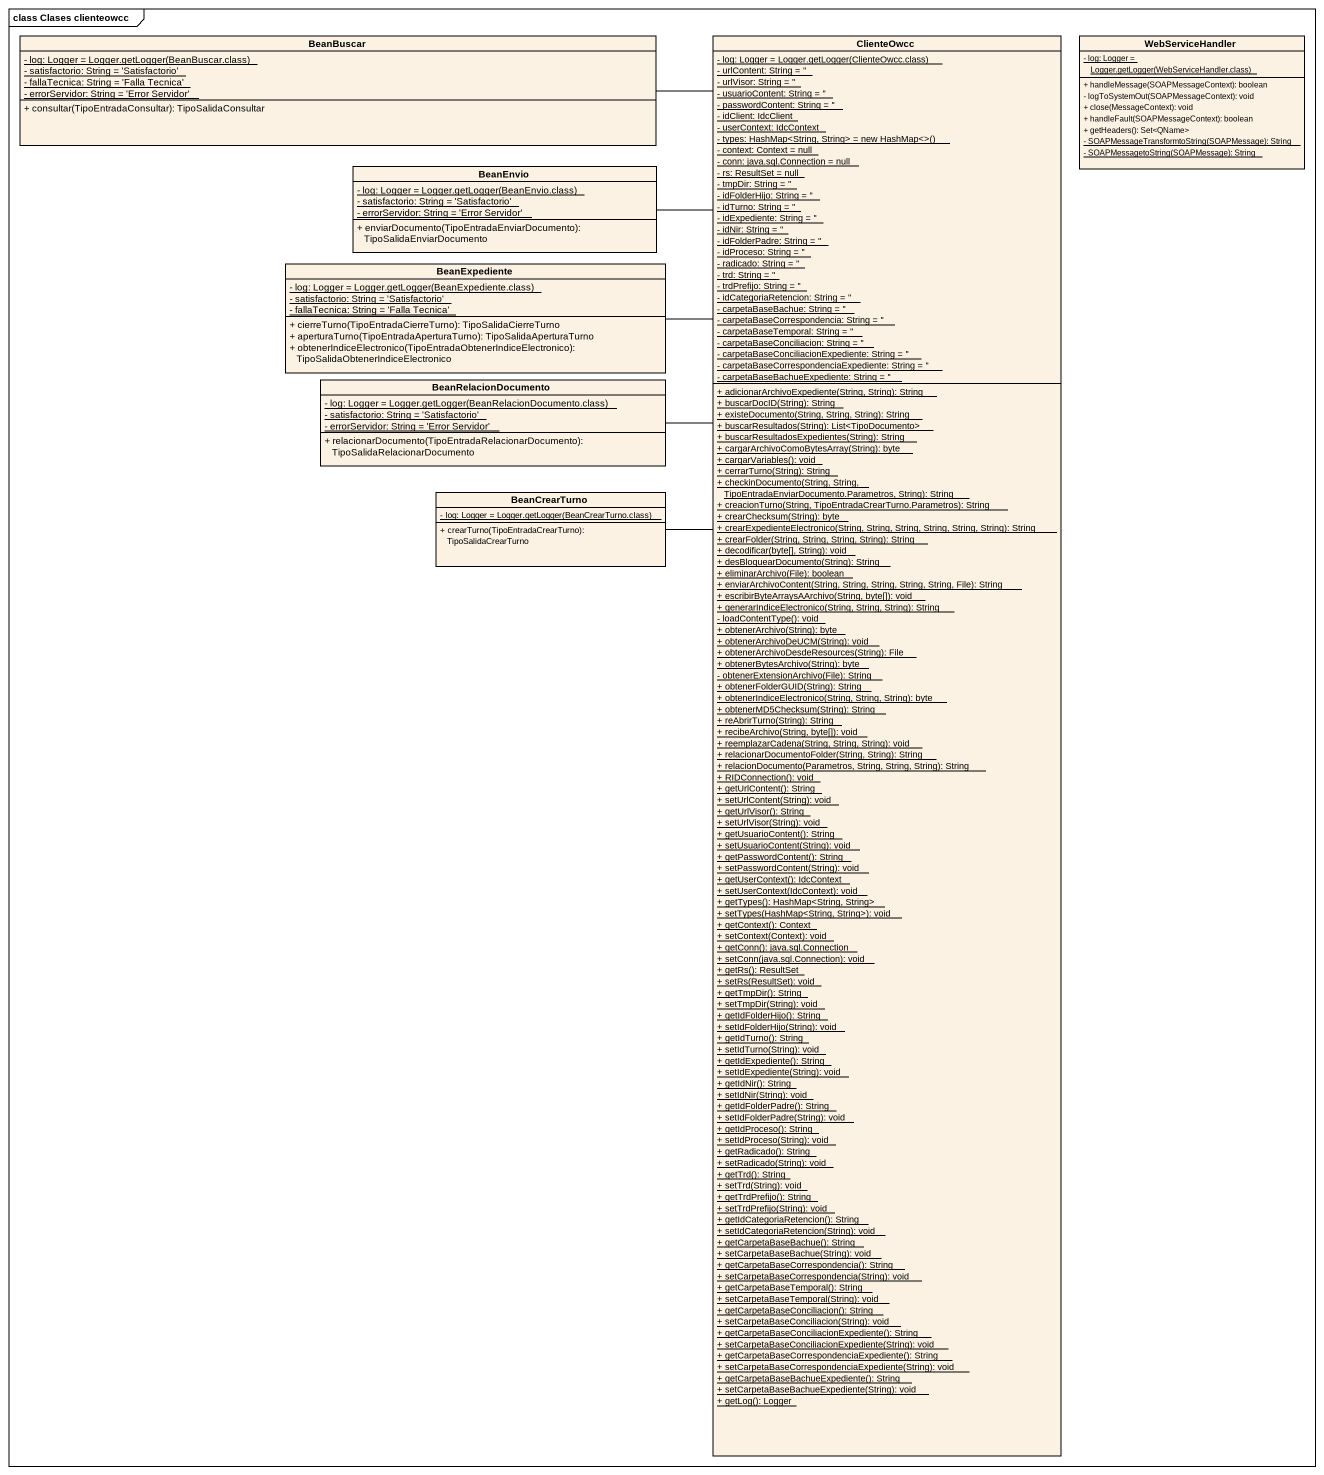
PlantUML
@startuml
mainframe class Clases clienteowcc
hide circle
hide empty members
skinparam classAttributeIconSize 0
class BeanBuscar {
  {static} {field} - log: Logger = Logger.getLogger(BeanBuscar.class)
  {static} - satisfactorio: String = 'Satisfactorio'
  {static} - fallaTecnica: String = 'Falla Tecnica'
  {static} - errorServidor: String = 'Error Servidor'
  + consultar(TipoEntradaConsultar): TipoSalidaConsultar
}
class ClienteOwcc {
  {static} {field} - log: Logger = Logger.getLogger(ClienteOwcc.class)
  {static} - urlContent: String = ''
  {static} - urlVisor: String = ''
  {static} - usuarioContent: String = ''
  {static} - passwordContent: String = ''
  {static} - idClient: IdcClient
  {static} - userContext: IdcContext
  {static} {field} - types: HashMap<String, String> = new HashMap<>()
  {static} - context: Context = null
  {static} - conn: java.sql.Connection = null
  {static} - rs: ResultSet = null
  {static} - tmpDir: String = ''
  {static} - idFolderHijo: String = ''
  {static} - idTurno: String = ''
  {static} - idExpediente: String = ''
  {static} - idNir: String = ''
  {static} - idFolderPadre: String = ''
  {static} - idProceso: String = ''
  {static} - radicado: String = ''
  {static} - trd: String = ''
  {static} - trdPrefijo: String = ''
  {static} - idCategoriaRetencion: String = ''
  {static} - carpetaBaseBachue: String = ''
  {static} - carpetaBaseCorrespondencia: String = ''
  {static} - carpetaBaseTemporal: String = ''
  {static} - carpetaBaseConciliacion: String = ''
  {static} - carpetaBaseConciliacionExpediente: String = ''
  {static} - carpetaBaseCorrespondenciaExpediente: String = ''
  {static} - carpetaBaseBachueExpediente: String = ''
  {static} + adicionarArchivoExpediente(String, String): String
  {static} + buscarDocID(String): String
  {static} + existeDocumento(String, String, String): String
  {static} + buscarResultados(String): List<TipoDocumento>
  {static} + buscarResultadosExpedientes(String): String
  {static} + cargarArchivoComoBytesArray(String): byte
  {static} + cargarVariables(): void
  {static} + cerrarTurno(String): String
  {static} + checkinDocumento(String, String, TipoEntradaEnviarDocumento.Parametros, String): String
  {static} + creacionTurno(String, TipoEntradaCrearTurno.Parametros): String
  {static} + crearChecksum(String): byte
  {static} + crearExpedienteElectronico(String, String, String, String, String, String): String
  {static} + crearFolder(String, String, String, String): String
  {static} + decodificar(byte[], String): void
  {static} + desBloquearDocumento(String): String
  {static} + eliminarArchivo(File): boolean
  {static} + enviarArchivoContent(String, String, String, String, String, File): String
  {static} + escribirByteArraysAArchivo(String, byte[]): void
  {static} + generarIndiceElectronico(String, String, String): String
  {static} - loadContentType(): void
  {static} + obtenerArchivo(String): byte
  {static} + obtenerArchivoDeUCM(String): void
  {static} + obtenerArchivoDesdeResources(String): File
  {static} + obtenerBytesArchivo(String): byte
  {static} - obtenerExtensionArchivo(File): String
  {static} + obtenerFolderGUID(String): String
  {static} + obtenerIndiceElectronico(String, String, String): byte
  {static} + obtenerMD5Checksum(String): String
  {static} + reAbrirTurno(String): String
  {static} + recibeArchivo(String, byte[]): void
  {static} + reemplazarCadena(String, String, String): void
  {static} + relacionarDocumentoFolder(String, String): String
  {static} + relacionDocumento(Parametros, String, String, String): String
  {static} + RIDConnection(): void
  {static} + getUrlContent(): String
  {static} + setUrlContent(String): void
  {static} + getUrlVisor(): String
  {static} + setUrlVisor(String): void
  {static} + getUsuarioContent(): String
  {static} + setUsuarioContent(String): void
  {static} + getPasswordContent(): String
  {static} + setPasswordContent(String): void
  {static} + getUserContext(): IdcContext
  {static} + setUserContext(IdcContext): void
  {static} + getTypes(): HashMap<String, String>
  {static} + setTypes(HashMap<String, String>): void
  {static} + getContext(): Context
  {static} + setContext(Context): void
  {static} + getConn(): java.sql.Connection
  {static} + setConn(java.sql.Connection): void
  {static} + getRs(): ResultSet
  {static} + setRs(ResultSet): void
  {static} + getTmpDir(): String
  {static} + setTmpDir(String): void
  {static} + getIdFolderHijo(): String
  {static} + setIdFolderHijo(String): void
  {static} + getIdTurno(): String
  {static} + setIdTurno(String): void
  {static} + getIdExpediente(): String
  {static} + setIdExpediente(String): void
  {static} + getIdNir(): String
  {static} + setIdNir(String): void
  {static} + getIdFolderPadre(): String
  {static} + setIdFolderPadre(String): void
  {static} + getIdProceso(): String
  {static} + setIdProceso(String): void
  {static} + getRadicado(): String
  {static} + setRadicado(String): void
  {static} + getTrd(): String
  {static} + setTrd(String): void
  {static} + getTrdPrefijo(): String
  {static} + setTrdPrefijo(String): void
  {static} + getIdCategoriaRetencion(): String
  {static} + setIdCategoriaRetencion(String): void
  {static} + getCarpetaBaseBachue(): String
  {static} + setCarpetaBaseBachue(String): void
  {static} + getCarpetaBaseCorrespondencia(): String
  {static} + setCarpetaBaseCorrespondencia(String): void
  {static} + getCarpetaBaseTemporal(): String
  {static} + setCarpetaBaseTemporal(String): void
  {static} + getCarpetaBaseConciliacion(): String
  {static} + setCarpetaBaseConciliacion(String): void
  {static} + getCarpetaBaseConciliacionExpediente(): String
  {static} + setCarpetaBaseConciliacionExpediente(String): void
  {static} + getCarpetaBaseCorrespondenciaExpediente(): String
  {static} + setCarpetaBaseCorrespondenciaExpediente(String): void
  {static} + getCarpetaBaseBachueExpediente(): String
  {static} + setCarpetaBaseBachueExpediente(String): void
  {static} + getLog(): Logger
}
class WebServiceHandler {
  {static} {field} - log: Logger = Logger.getLogger(WebServiceHandler.class)
  + handleMessage(SOAPMessageContext): boolean
  - logToSystemOut(SOAPMessageContext): void
  + close(MessageContext): void
  + handleFault(SOAPMessageContext): boolean
  + getHeaders(): Set<QName>
  {static} - SOAPMessageTransformtoString(SOAPMessage): String
  {static} - SOAPMessagetoString(SOAPMessage): String
}
class BeanEnvio {
  {static} {field} - log: Logger = Logger.getLogger(BeanEnvio.class)
  {static} - satisfactorio: String = 'Satisfactorio'
  {static} - errorServidor: String = 'Error Servidor'
  + enviarDocumento(TipoEntradaEnviarDocumento): TipoSalidaEnviarDocumento
}
class BeanExpediente {
  {static} {field} - log: Logger = Logger.getLogger(BeanExpediente.class)
  {static} - satisfactorio: String = 'Satisfactorio'
  {static} - fallaTecnica: String = 'Falla Tecnica'
  + cierreTurno(TipoEntradaCierreTurno): TipoSalidaCierreTurno
  + aperturaTurno(TipoEntradaAperturaTurno): TipoSalidaAperturaTurno
  + obtenerIndiceElectronico(TipoEntradaObtenerIndiceElectronico): TipoSalidaObtenerIndiceElectronico
}
class BeanRelacionDocumento {
  {static} {field} - log: Logger = Logger.getLogger(BeanRelacionDocumento.class)
  {static} - satisfactorio: String = 'Satisfactorio'
  {static} - errorServidor: String = 'Error Servidor'
  + relacionarDocumento(TipoEntradaRelacionarDocumento): TipoSalidaRelacionarDocumento
}
class BeanCrearTurno {
  {static} {field} - log: Logger = Logger.getLogger(BeanCrearTurno.class)
  + crearTurno(TipoEntradaCrearTurno): TipoSalidaCrearTurno
}
BeanBuscar -- ClienteOwcc
BeanEnvio -- ClienteOwcc
BeanExpediente -- ClienteOwcc
BeanRelacionDocumento -- ClienteOwcc
BeanCrearTurno -- ClienteOwcc
@enduml
